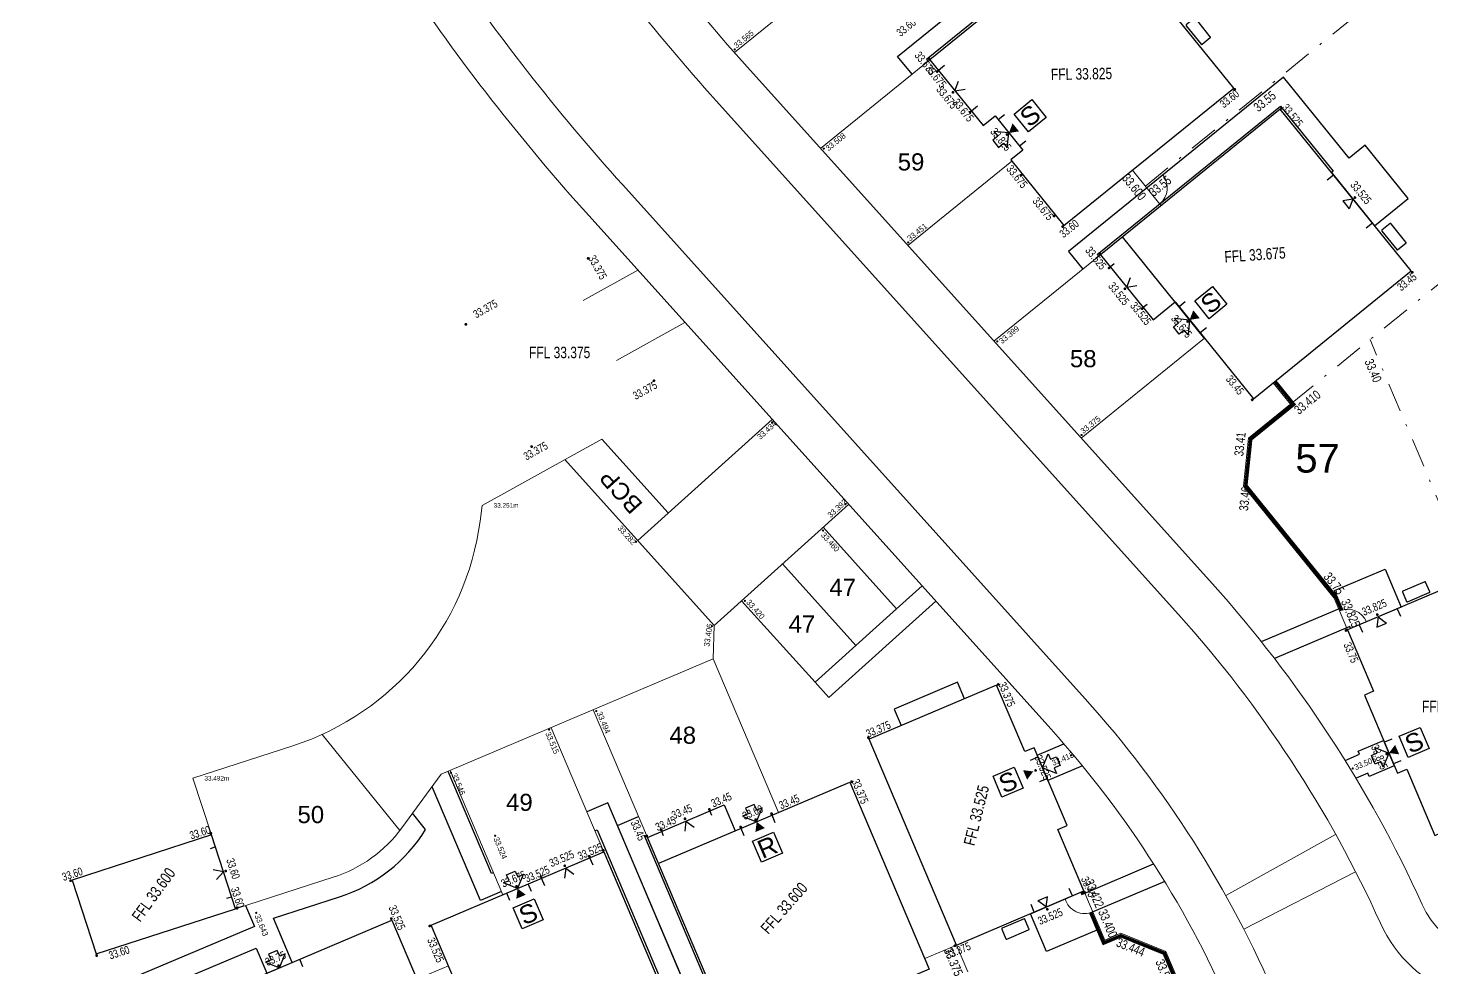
# Model space of a CAD drawing. Header units: metres. Extents: x 337936 to 338610, y 373199 to 374026.
# Drawn here: x 338052.6 to 338114.1, y 373575.3 to 373616.4 of the extents above; entities that cross this region are included whole.
import ezdxf

# ---------------------------------------------------------------- set-up
doc = ezdxf.new("R2010")
doc.units = ezdxf.units.M
doc.linetypes.add('DASHDOT', pattern=[25.4, 12.7, -6.35, 0, -6.35])
doc.linetypes.add('DASHED', pattern=[0.75, 0.5, -0.25])
for name, color, linetype in [('A-WH_HT-Access-Main', 252, 'Continuous'), ('A-WH_HT-Services-ASHP', 252, 'Continuous'), ('A-WH_HT-Wall-Structure', 252, 'Continuous'), ('C-Zz4050-T-SpotLevels', 7, 'Continuous'), ('DGL-Paths', 252, 'Continuous'), ('EXTERNAL_WORKS_BACK_OF_FOOTWAY_LEVELS', 7, 'Continuous'), ('HOUSE_EXTERNAL_LEVELS', 7, 'Continuous'), ('HOUSE_SLAB_LEVEL', 7, 'Continuous'), ('PLOT_BOUNDARY_ANNOTATION', 7, 'Continuous')]:
    doc.layers.add(name, color=color, linetype=linetype)
doc.layers.add('A-WH_HT-Wall-Door Openings', color=252, linetype='Continuous', plot=False)
for name, color, linetype, lineweight in [('DGL_BT Gates', 252, 'Continuous', 9), ('DGL_BT Rear Fencing', 252, 'DASHDOT', 9), ('DGL_BT-Screen Fence', 252, 'FENCELINE2', 9), ('DGL_BT-Screen Pier Wall + Panels', 252, 'DASHED', 9), ('DGL_DRIVE', 252, 'Continuous', 9), ('DGL_Footpath', 252, 'Continuous', 9), ('DGL_Plot Parking', 252, 'Continuous', 9), ('DGL_PlotNo', 252, 'Continuous', 9), ('DGL_ROAD_KERBLINE', 252, 'Continuous', 9), ('SubSt', 252, 'Continuous', 9)]:
    doc.layers.add(name, color=color, linetype=linetype, lineweight=lineweight)
doc.layers.add('HOUSE_DOORS', color=3, linetype='Continuous', true_color=0x00ff00)
doc.styles.add('AnnotativeArial', font='arial.ttf', dxfattribs={"height": 2})
doc.styles.add('ESTROAD', font='arial.ttf', dxfattribs={"width": 0.75})
doc.styles.get("Standard").update_dxf_attribs({"font": 'arial.ttf'})
doc.styles.add('TTE', font='arial.ttf')
doc.linetypes.add('FENCELINE2', pattern='A,6.35,-2.54,[132,ltypeshp.shx,S=2.54,R=0,X=-2.54,Y=0],-2.54,25.4', length=36.83)

msp = doc.modelspace()

# ---------------------------------------------------------------- hatches: boundary and pattern name
at = {"layer": 'EXTERNAL_WORKS_BACK_OF_FOOTWAY_LEVELS'}
h = msp.add_hatch(color=256, dxfattribs=at)
edge = h.paths.add_edge_path(flags=17)
edge.add_ellipse((338083.554, 373615.473), major_axis=(0.0354, 0.0354), ratio=1, start_angle=45, end_angle=225, ccw=False)
edge.add_ellipse((338083.554, 373615.473), major_axis=(0.0354, 0.0354), ratio=1, start_angle=225, end_angle=405, ccw=False)
h = msp.add_hatch(color=256, dxfattribs=at)
edge = h.paths.add_edge_path(flags=17)
edge.add_ellipse((338087.45, 373611.135), major_axis=(0.0354, 0.0354), ratio=1, start_angle=45, end_angle=225, ccw=False)
edge.add_ellipse((338087.45, 373611.135), major_axis=(0.0354, 0.0354), ratio=1, start_angle=225, end_angle=405, ccw=False)
h = msp.add_hatch(color=256, dxfattribs=at)
edge = h.paths.add_edge_path(flags=17)
edge.add_ellipse((338091.142, 373607.034), major_axis=(0.0354, 0.0354), ratio=1, start_angle=45, end_angle=225, ccw=False)
edge.add_ellipse((338091.142, 373607.034), major_axis=(0.0354, 0.0354), ratio=1, start_angle=225, end_angle=405, ccw=False)
h = msp.add_hatch(color=256, dxfattribs=at)
edge = h.paths.add_edge_path(flags=17)
edge.add_ellipse((338095.04, 373602.705), major_axis=(0.0354, 0.0354), ratio=1, start_angle=45, end_angle=225, ccw=False)
edge.add_ellipse((338095.04, 373602.705), major_axis=(0.0354, 0.0354), ratio=1, start_angle=225, end_angle=405, ccw=False)
h = msp.add_hatch(color=256, dxfattribs=at)
edge = h.paths.add_edge_path(flags=17)
edge.add_ellipse((338085.185, 373599.155), major_axis=(0.0354, 0.0354), ratio=1, start_angle=45, end_angle=225, ccw=False)
edge.add_ellipse((338085.185, 373599.155), major_axis=(0.0354, 0.0354), ratio=1, start_angle=225, end_angle=405, ccw=False)
h = msp.add_hatch(color=256, dxfattribs=at)
edge = h.paths.add_edge_path(flags=17)
edge.add_ellipse((338098.726, 373598.612), major_axis=(0.0354, 0.0354), ratio=1, start_angle=45, end_angle=225, ccw=False)
edge.add_ellipse((338098.726, 373598.612), major_axis=(0.0354, 0.0354), ratio=1, start_angle=225, end_angle=405, ccw=False)
h = msp.add_hatch(color=256, dxfattribs=at)
edge = h.paths.add_edge_path(flags=17)
edge.add_ellipse((338088.396, 373595.588), major_axis=(0.0354, 0.0354), ratio=1, start_angle=45, end_angle=225, ccw=False)
edge.add_ellipse((338088.396, 373595.588), major_axis=(0.0354, 0.0354), ratio=1, start_angle=225, end_angle=405, ccw=False)
h = msp.add_hatch(color=256, dxfattribs=at)
edge = h.paths.add_edge_path(flags=17)
edge.add_ellipse((338087.415, 373594.435), major_axis=(0.0354, 0.0354), ratio=1, start_angle=45, end_angle=225, ccw=False)
edge.add_ellipse((338087.415, 373594.435), major_axis=(0.0354, 0.0354), ratio=1, start_angle=225, end_angle=405, ccw=False)
h = msp.add_hatch(color=256, dxfattribs=at)
edge = h.paths.add_edge_path(flags=17)
edge.add_ellipse((338079.232, 373593.943), major_axis=(0.0354, 0.0354), ratio=1, start_angle=45, end_angle=225, ccw=False)
edge.add_ellipse((338079.232, 373593.943), major_axis=(0.0354, 0.0354), ratio=1, start_angle=225, end_angle=405, ccw=False)
h = msp.add_hatch(color=256, dxfattribs=at)
edge = h.paths.add_edge_path(flags=17)
edge.add_ellipse((338083.997, 373591.357), major_axis=(0.0354, 0.0354), ratio=1, start_angle=45, end_angle=225, ccw=False)
edge.add_ellipse((338083.997, 373591.357), major_axis=(0.0354, 0.0354), ratio=1, start_angle=225, end_angle=405, ccw=False)
h = msp.add_hatch(color=256, dxfattribs=at)
edge = h.paths.add_edge_path(flags=17)
edge.add_ellipse((338082.553, 373590.255), major_axis=(0.0354, 0.0354), ratio=1, start_angle=45, end_angle=225, ccw=False)
edge.add_ellipse((338082.553, 373590.255), major_axis=(0.0354, 0.0354), ratio=1, start_angle=225, end_angle=405, ccw=False)
h = msp.add_hatch(color=256, dxfattribs=at)
edge = h.paths.add_edge_path(flags=17)
edge.add_ellipse((338077.497, 373586.539), major_axis=(0.0354, 0.0354), ratio=1, start_angle=45, end_angle=225, ccw=False)
edge.add_ellipse((338077.497, 373586.539), major_axis=(0.0354, 0.0354), ratio=1, start_angle=225, end_angle=405, ccw=False)
h = msp.add_hatch(color=256, dxfattribs=at)
edge = h.paths.add_edge_path(flags=17)
edge.add_ellipse((338075.434, 373585.728), major_axis=(0.0354, 0.0354), ratio=1, start_angle=45, end_angle=225, ccw=False)
edge.add_ellipse((338075.434, 373585.728), major_axis=(0.0354, 0.0354), ratio=1, start_angle=225, end_angle=405, ccw=False)
h = msp.add_hatch(color=256, dxfattribs=at)
edge = h.paths.add_edge_path(flags=17)
edge.add_ellipse((338098.263, 373584.602), major_axis=(0.0354, 0.0354), ratio=1, start_angle=45, end_angle=225, ccw=False)
edge.add_ellipse((338098.263, 373584.602), major_axis=(0.0354, 0.0354), ratio=1, start_angle=225, end_angle=405, ccw=False)
h = msp.add_hatch(color=256, dxfattribs=at)
edge = h.paths.add_edge_path(flags=17)
edge.add_ellipse((338110.591, 373584.03), major_axis=(0.0354, 0.0354), ratio=1, start_angle=45, end_angle=225, ccw=False)
edge.add_ellipse((338110.591, 373584.03), major_axis=(0.0354, 0.0354), ratio=1, start_angle=225, end_angle=405, ccw=False)
h = msp.add_hatch(color=256, dxfattribs=at)
edge = h.paths.add_edge_path(flags=17)
edge.add_ellipse((338071.144, 373583.845), major_axis=(0.0354, 0.0354), ratio=1, start_angle=45, end_angle=225, ccw=False)
edge.add_ellipse((338071.144, 373583.845), major_axis=(0.0354, 0.0354), ratio=1, start_angle=225, end_angle=405, ccw=False)
h = msp.add_hatch(color=256, dxfattribs=at)
edge = h.paths.add_edge_path(flags=17)
edge.add_ellipse((338073.073, 373581.089), major_axis=(0.0354, 0.0354), ratio=1, start_angle=45, end_angle=225, ccw=False)
edge.add_ellipse((338073.073, 373581.089), major_axis=(0.0354, 0.0354), ratio=1, start_angle=225, end_angle=405, ccw=False)
h = msp.add_hatch(color=256, dxfattribs=at)
edge = h.paths.add_edge_path(flags=17)
edge.add_ellipse((338062.621, 373577.715), major_axis=(0.0354, 0.0354), ratio=1, start_angle=45, end_angle=225, ccw=False)
edge.add_ellipse((338062.621, 373577.715), major_axis=(0.0354, 0.0354), ratio=1, start_angle=225, end_angle=405, ccw=False)
h = msp.add_hatch(color=256, dxfattribs=at)
edge = h.paths.add_edge_path(flags=17)
edge.add_ellipse((338062.621, 373577.715), major_axis=(0.0354, 0.0354), ratio=1, start_angle=45, end_angle=225, ccw=False)
edge.add_ellipse((338062.621, 373577.715), major_axis=(0.0354, 0.0354), ratio=1, start_angle=225, end_angle=405, ccw=False)
at = {"layer": 'HOUSE_DOORS'}
for points in [[(338095.549, 373611.82), (338095.71, 373612.24), (338095.993, 373611.89)], [(338103.454, 373603.647), (338103.616, 373604.067), (338103.899, 373603.717)], [(338112.174, 373584.703), (338112.445, 373585.062), (338112.621, 373584.648)], [(338096.616, 373583.899), (338096.345, 373583.539), (338096.169, 373583.954)], [(338084.515, 373581.696), (338084.874, 373581.425), (338084.46, 373581.249)], [(338074.054, 373578.777), (338074.414, 373578.507), (338073.999, 373578.331)]]:
    msp.add_hatch(color=256, dxfattribs=at).paths.add_polyline_path(points, flags=17)
at = {"layer": 'HOUSE_EXTERNAL_LEVELS'}
h = msp.add_hatch(color=256, dxfattribs=at)
edge = h.paths.add_edge_path(flags=17)
edge.add_ellipse((338092.043, 373615.077), major_axis=(0.0448, 0.0448), ratio=1, start_angle=174, end_angle=354, ccw=False)
edge.add_ellipse((338092.043, 373615.077), major_axis=(0.0448, 0.0448), ratio=1, start_angle=-6, end_angle=174, ccw=False)
h = msp.add_hatch(color=256, dxfattribs=at)
edge = h.paths.add_edge_path(flags=17)
edge.add_ellipse((338092.409, 373614.508), major_axis=(0.0448, 0.0448), ratio=1, start_angle=174, end_angle=354, ccw=False)
edge.add_ellipse((338092.409, 373614.508), major_axis=(0.0448, 0.0448), ratio=1, start_angle=-6, end_angle=174, ccw=False)
h = msp.add_hatch(color=256, dxfattribs=at)
edge = h.paths.add_edge_path(flags=17)
edge.add_ellipse((338093.102, 373613.597), major_axis=(-0.0448, 0.0448), ratio=1, start_angle=174, end_angle=354, ccw=False)
edge.add_ellipse((338093.102, 373613.597), major_axis=(-0.0448, 0.0448), ratio=1, start_angle=-6, end_angle=174, ccw=False)
h = msp.add_hatch(color=256, dxfattribs=at)
edge = h.paths.add_edge_path(flags=17)
edge.add_ellipse((338105.429, 373613.726), major_axis=(-0.0448, 0.0448), ratio=1, start_angle=174, end_angle=354, ccw=False)
edge.add_ellipse((338105.429, 373613.726), major_axis=(-0.0448, 0.0448), ratio=1, start_angle=-6, end_angle=174, ccw=False)
h = msp.add_hatch(color=256, dxfattribs=at)
edge = h.paths.add_edge_path(flags=17)
edge.add_ellipse((338093.85, 373612.729), major_axis=(0.0448, 0.0448), ratio=1, start_angle=174, end_angle=354, ccw=False)
edge.add_ellipse((338093.85, 373612.729), major_axis=(0.0448, 0.0448), ratio=1, start_angle=-6, end_angle=174, ccw=False)
h = msp.add_hatch(color=256, dxfattribs=at)
edge = h.paths.add_edge_path(flags=17)
edge.add_ellipse((338107.475, 373612.904), major_axis=(0.0448, 0.0448), ratio=1, start_angle=-6, end_angle=174, ccw=False)
edge.add_ellipse((338107.475, 373612.904), major_axis=(0.0448, 0.0448), ratio=1, start_angle=174, end_angle=354, ccw=False)
h = msp.add_hatch(color=256, dxfattribs=at)
edge = h.paths.add_edge_path(flags=17)
edge.add_ellipse((338095.464, 373611.752), major_axis=(-0.0448, 0.0448), ratio=1, start_angle=174, end_angle=354, ccw=False)
edge.add_ellipse((338095.464, 373611.752), major_axis=(-0.0448, 0.0448), ratio=1, start_angle=-6, end_angle=174, ccw=False)
h = msp.add_hatch(color=256, dxfattribs=at)
edge = h.paths.add_edge_path(flags=17)
edge.add_ellipse((338096.084, 373609.97), major_axis=(0.0448, 0.0448), ratio=1, start_angle=174, end_angle=354, ccw=False)
edge.add_ellipse((338096.084, 373609.97), major_axis=(0.0448, 0.0448), ratio=1, start_angle=-6, end_angle=174, ccw=False)
h = msp.add_hatch(color=256, dxfattribs=at)
edge = h.paths.add_edge_path(flags=17)
edge.add_ellipse((338110.685, 373608.996), major_axis=(-0.0448, 0.0448), ratio=1, start_angle=-6, end_angle=174, ccw=False)
edge.add_ellipse((338110.685, 373608.996), major_axis=(-0.0448, 0.0448), ratio=1, start_angle=174, end_angle=354, ccw=False)
h = msp.add_hatch(color=256, dxfattribs=at)
edge = h.paths.add_edge_path(flags=17)
edge.add_ellipse((338097.525, 373608.19), major_axis=(0.0448, 0.0448), ratio=1, start_angle=174, end_angle=354, ccw=False)
edge.add_ellipse((338097.525, 373608.19), major_axis=(0.0448, 0.0448), ratio=1, start_angle=-6, end_angle=174, ccw=False)
h = msp.add_hatch(color=256, dxfattribs=at)
edge = h.paths.add_edge_path(flags=17)
edge.add_ellipse((338097.902, 373607.725), major_axis=(-0.0448, 0.0448), ratio=1, start_angle=174, end_angle=354, ccw=False)
edge.add_ellipse((338097.902, 373607.725), major_axis=(-0.0448, 0.0448), ratio=1, start_angle=-6, end_angle=174, ccw=False)
h = msp.add_hatch(color=256, dxfattribs=at)
edge = h.paths.add_edge_path(flags=17)
edge.add_ellipse((338077.14, 373606.333), major_axis=(-0.0448, 0.0448), ratio=1, start_angle=-106, end_angle=74, ccw=False)
edge.add_ellipse((338077.14, 373606.333), major_axis=(-0.0448, 0.0448), ratio=1, start_angle=74, end_angle=254, ccw=False)
h = msp.add_hatch(color=256, dxfattribs=at)
edge = h.paths.add_edge_path(flags=17)
edge.add_ellipse((338099.511, 373606.549), major_axis=(0.0448, 0.0448), ratio=1, start_angle=174, end_angle=354, ccw=False)
edge.add_ellipse((338099.511, 373606.549), major_axis=(0.0448, 0.0448), ratio=1, start_angle=-6, end_angle=174, ccw=False)
h = msp.add_hatch(color=256, dxfattribs=at)
edge = h.paths.add_edge_path(flags=17)
edge.add_ellipse((338099.93, 373605.916), major_axis=(0.0448, 0.0448), ratio=1, start_angle=174, end_angle=354, ccw=False)
edge.add_ellipse((338099.93, 373605.916), major_axis=(0.0448, 0.0448), ratio=1, start_angle=-6, end_angle=174, ccw=False)
h = msp.add_hatch(color=256, dxfattribs=at)
edge = h.paths.add_edge_path(flags=17)
edge.add_ellipse((338113.193, 373605.727), major_axis=(-0.0448, 0.0448), ratio=1, start_angle=174, end_angle=354, ccw=False)
edge.add_ellipse((338113.193, 373605.727), major_axis=(-0.0448, 0.0448), ratio=1, start_angle=-6, end_angle=174, ccw=False)
h = msp.add_hatch(color=256, dxfattribs=at)
edge = h.paths.add_edge_path(flags=17)
edge.add_ellipse((338100.623, 373605.004), major_axis=(-0.0448, 0.0448), ratio=1, start_angle=174, end_angle=354, ccw=False)
edge.add_ellipse((338100.623, 373605.004), major_axis=(-0.0448, 0.0448), ratio=1, start_angle=-6, end_angle=174, ccw=False)
h = msp.add_hatch(color=256, dxfattribs=at)
edge = h.paths.add_edge_path(flags=17)
edge.add_ellipse((338101.371, 373604.136), major_axis=(0.0448, 0.0448), ratio=1, start_angle=174, end_angle=354, ccw=False)
edge.add_ellipse((338101.371, 373604.136), major_axis=(0.0448, 0.0448), ratio=1, start_angle=-6, end_angle=174, ccw=False)
h = msp.add_hatch(color=256, dxfattribs=at)
edge = h.paths.add_edge_path(flags=17)
edge.add_ellipse((338103.37, 373603.578), major_axis=(-0.0448, 0.0448), ratio=1, start_angle=174, end_angle=354, ccw=False)
edge.add_ellipse((338103.37, 373603.578), major_axis=(-0.0448, 0.0448), ratio=1, start_angle=-6, end_angle=174, ccw=False)
h = msp.add_hatch(color=256, dxfattribs=at)
edge = h.paths.add_edge_path(flags=17)
edge.add_ellipse((338071.793, 373603.452), major_axis=(0.0448, 0.0448), ratio=1, start_angle=74, end_angle=254, ccw=False)
edge.add_ellipse((338071.793, 373603.452), major_axis=(0.0448, 0.0448), ratio=1, start_angle=254, end_angle=434, ccw=False)
h = msp.add_hatch(color=256, dxfattribs=at)
edge = h.paths.add_edge_path(flags=17)
edge.add_ellipse((338080.021, 373600.985), major_axis=(0.0448, 0.0448), ratio=1, start_angle=254, end_angle=434, ccw=False)
edge.add_ellipse((338080.021, 373600.985), major_axis=(0.0448, 0.0448), ratio=1, start_angle=74, end_angle=254, ccw=False)
h = msp.add_hatch(color=256, dxfattribs=at)
edge = h.paths.add_edge_path(flags=17)
edge.add_ellipse((338106.191, 373600.151), major_axis=(0.0448, 0.0448), ratio=1, start_angle=174, end_angle=354, ccw=False)
edge.add_ellipse((338106.191, 373600.151), major_axis=(0.0448, 0.0448), ratio=1, start_angle=-6, end_angle=174, ccw=False)
h = msp.add_hatch(color=256, dxfattribs=at)
edge = h.paths.add_edge_path(flags=17)
edge.add_ellipse((338074.673, 373598.105), major_axis=(0.0448, 0.0448), ratio=1, start_angle=254, end_angle=434, ccw=False)
edge.add_ellipse((338074.673, 373598.105), major_axis=(0.0448, 0.0448), ratio=1, start_angle=74, end_angle=254, ccw=False)
h = msp.add_hatch(color=256, dxfattribs=at)
edge = h.paths.add_edge_path(flags=17)
edge.add_ellipse((338111.664, 373590.761), major_axis=(0.0448, 0.0448), ratio=1, start_angle=158, end_angle=338, ccw=False)
edge.add_ellipse((338111.664, 373590.761), major_axis=(0.0448, 0.0448), ratio=1, start_angle=-22, end_angle=158, ccw=False)
h = msp.add_hatch(color=256, dxfattribs=at)
edge = h.paths.add_edge_path(flags=17)
edge.add_ellipse((338110.297, 373590.063), major_axis=(0.0448, 0.0448), ratio=1, start_angle=-22, end_angle=158, ccw=False)
edge.add_ellipse((338110.297, 373590.063), major_axis=(0.0448, 0.0448), ratio=1, start_angle=158, end_angle=338, ccw=False)
h = msp.add_hatch(color=256, dxfattribs=at)
edge = h.paths.add_edge_path(flags=17)
edge.add_ellipse((338095.081, 373587.703), major_axis=(0.0448, 0.0448), ratio=1, start_angle=-22, end_angle=158, ccw=False)
edge.add_ellipse((338095.081, 373587.703), major_axis=(0.0448, 0.0448), ratio=1, start_angle=158, end_angle=338, ccw=False)
h = msp.add_hatch(color=256, dxfattribs=at)
edge = h.paths.add_edge_path(flags=17)
edge.add_ellipse((338089.401, 373585.372), major_axis=(-0.0448, 0.0448), ratio=1, start_angle=-22, end_angle=158, ccw=False)
edge.add_ellipse((338089.401, 373585.372), major_axis=(-0.0448, 0.0448), ratio=1, start_angle=158, end_angle=338, ccw=False)
h = msp.add_hatch(color=256, dxfattribs=at)
edge = h.paths.add_edge_path(flags=17)
edge.add_ellipse((338112.074, 373584.661), major_axis=(-0.0448, 0.0448), ratio=1, start_angle=158, end_angle=338, ccw=False)
edge.add_ellipse((338112.074, 373584.661), major_axis=(-0.0448, 0.0448), ratio=1, start_angle=-22, end_angle=158, ccw=False)
h = msp.add_hatch(color=256, dxfattribs=at)
edge = h.paths.add_edge_path(flags=17)
edge.add_ellipse((338096.715, 373583.941), major_axis=(-0.0448, 0.0448), ratio=1, start_angle=-22, end_angle=158, ccw=False)
edge.add_ellipse((338096.715, 373583.941), major_axis=(-0.0448, 0.0448), ratio=1, start_angle=158, end_angle=338, ccw=False)
h = msp.add_hatch(color=256, dxfattribs=at)
edge = h.paths.add_edge_path(flags=17)
edge.add_ellipse((338088.664, 373583.458), major_axis=(0.0448, 0.0448), ratio=1, start_angle=-22, end_angle=158, ccw=False)
edge.add_ellipse((338088.664, 373583.458), major_axis=(0.0448, 0.0448), ratio=1, start_angle=158, end_angle=338, ccw=False)
h = msp.add_hatch(color=256, dxfattribs=at)
edge = h.paths.add_edge_path(flags=17)
edge.add_ellipse((338082.445, 373582.242), major_axis=(-0.0448, 0.0448), ratio=1, start_angle=-22, end_angle=158, ccw=False)
edge.add_ellipse((338082.445, 373582.242), major_axis=(-0.0448, 0.0448), ratio=1, start_angle=158, end_angle=338, ccw=False)
h = msp.add_hatch(color=256, dxfattribs=at)
edge = h.paths.add_edge_path(flags=17)
edge.add_ellipse((338085.164, 373582.051), major_axis=(-0.0448, 0.0448), ratio=1, start_angle=-22, end_angle=158, ccw=False)
edge.add_ellipse((338085.164, 373582.051), major_axis=(-0.0448, 0.0448), ratio=1, start_angle=158, end_angle=338, ccw=False)
h = msp.add_hatch(color=256, dxfattribs=at)
edge = h.paths.add_edge_path(flags=17)
edge.add_ellipse((338081.378, 373581.827), major_axis=(0.0448, 0.0448), ratio=1, start_angle=158, end_angle=338, ccw=False)
edge.add_ellipse((338081.378, 373581.827), major_axis=(0.0448, 0.0448), ratio=1, start_angle=-22, end_angle=158, ccw=False)
h = msp.add_hatch(color=256, dxfattribs=at)
edge = h.paths.add_edge_path(flags=17)
edge.add_ellipse((338083.808, 373581.476), major_axis=(0.0448, 0.0448), ratio=1, start_angle=-22, end_angle=158, ccw=False)
edge.add_ellipse((338083.808, 373581.476), major_axis=(0.0448, 0.0448), ratio=1, start_angle=158, end_angle=338, ccw=False)
h = msp.add_hatch(color=256, dxfattribs=at)
edge = h.paths.add_edge_path(flags=17)
edge.add_ellipse((338084.472, 373581.796), major_axis=(0.0448, 0.0448), ratio=1, start_angle=158, end_angle=338, ccw=False)
edge.add_ellipse((338084.472, 373581.796), major_axis=(0.0448, 0.0448), ratio=1, start_angle=-22, end_angle=158, ccw=False)
h = msp.add_hatch(color=256, dxfattribs=at)
edge = h.paths.add_edge_path(flags=17)
edge.add_ellipse((338060.637, 373581.193), major_axis=(-0.0448, 0.0448), ratio=1, start_angle=153, end_angle=333, ccw=False)
edge.add_ellipse((338060.637, 373581.193), major_axis=(-0.0448, 0.0448), ratio=1, start_angle=-27, end_angle=153, ccw=False)
h = msp.add_hatch(color=256, dxfattribs=at)
edge = h.paths.add_edge_path(flags=17)
edge.add_ellipse((338079.706, 373581.079), major_axis=(-0.0448, 0.0448), ratio=1, start_angle=-22, end_angle=158, ccw=False)
edge.add_ellipse((338079.706, 373581.079), major_axis=(-0.0448, 0.0448), ratio=1, start_angle=158, end_angle=338, ccw=False)
h = msp.add_hatch(color=256, dxfattribs=at)
edge = h.paths.add_edge_path(flags=17)
edge.add_ellipse((338080.337, 373581.347), major_axis=(0.0448, 0.0448), ratio=1, start_angle=158, end_angle=338, ccw=False)
edge.add_ellipse((338080.337, 373581.347), major_axis=(0.0448, 0.0448), ratio=1, start_angle=-22, end_angle=158, ccw=False)
h = msp.add_hatch(color=256, dxfattribs=at)
edge = h.paths.add_edge_path(flags=17)
edge.add_ellipse((338077.189, 373580.188), major_axis=(-0.0448, 0.0448), ratio=1, start_angle=158, end_angle=338, ccw=False)
edge.add_ellipse((338077.189, 373580.188), major_axis=(-0.0448, 0.0448), ratio=1, start_angle=-22, end_angle=158, ccw=False)
h = msp.add_hatch(color=256, dxfattribs=at)
edge = h.paths.add_edge_path(flags=17)
edge.add_ellipse((338077.801, 373580.447), major_axis=(-0.0448, 0.0448), ratio=1, start_angle=158, end_angle=338, ccw=False)
edge.add_ellipse((338077.801, 373580.447), major_axis=(-0.0448, 0.0448), ratio=1, start_angle=-22, end_angle=158, ccw=False)
h = msp.add_hatch(color=256, dxfattribs=at)
edge = h.paths.add_edge_path(flags=17)
edge.add_ellipse((338076.121, 373579.772), major_axis=(0.0448, 0.0448), ratio=1, start_angle=158, end_angle=338, ccw=False)
edge.add_ellipse((338076.121, 373579.772), major_axis=(0.0448, 0.0448), ratio=1, start_angle=-22, end_angle=158, ccw=False)
h = msp.add_hatch(color=256, dxfattribs=at)
edge = h.paths.add_edge_path(flags=17)
edge.add_ellipse((338054.501, 373579.122), major_axis=(-0.0448, 0.0448), ratio=1, start_angle=153, end_angle=333, ccw=False)
edge.add_ellipse((338054.501, 373579.122), major_axis=(-0.0448, 0.0448), ratio=1, start_angle=-27, end_angle=153, ccw=False)
h = msp.add_hatch(color=256, dxfattribs=at)
edge = h.paths.add_edge_path(flags=17)
edge.add_ellipse((338061.287, 373579.542), major_axis=(-0.0448, 0.0448), ratio=1, start_angle=-27, end_angle=153, ccw=False)
edge.add_ellipse((338061.287, 373579.542), major_axis=(-0.0448, 0.0448), ratio=1, start_angle=153, end_angle=333, ccw=False)
h = msp.add_hatch(color=256, dxfattribs=at)
edge = h.paths.add_edge_path(flags=17)
edge.add_ellipse((338075.081, 373579.293), major_axis=(-0.0448, 0.0448), ratio=1, start_angle=158, end_angle=338, ccw=False)
edge.add_ellipse((338075.081, 373579.293), major_axis=(-0.0448, 0.0448), ratio=1, start_angle=-22, end_angle=158, ccw=False)
h = msp.add_hatch(color=256, dxfattribs=at)
edge = h.paths.add_edge_path(flags=17)
edge.add_ellipse((338074.012, 373578.877), major_axis=(0.0448, 0.0448), ratio=1, start_angle=158, end_angle=338, ccw=False)
edge.add_ellipse((338074.012, 373578.877), major_axis=(0.0448, 0.0448), ratio=1, start_angle=-22, end_angle=158, ccw=False)
h = msp.add_hatch(color=256, dxfattribs=at)
edge = h.paths.add_edge_path(flags=17)
edge.add_ellipse((338098.862, 373578.606), major_axis=(0.0448, 0.0448), ratio=1, start_angle=-22, end_angle=158, ccw=False)
edge.add_ellipse((338098.862, 373578.606), major_axis=(0.0448, 0.0448), ratio=1, start_angle=158, end_angle=338, ccw=False)
h = msp.add_hatch(color=256, dxfattribs=at)
edge = h.paths.add_edge_path(flags=17)
edge.add_ellipse((338061.779, 373577.917), major_axis=(-0.0448, 0.0448), ratio=1, start_angle=63, end_angle=243, ccw=False)
edge.add_ellipse((338061.779, 373577.917), major_axis=(-0.0448, 0.0448), ratio=1, start_angle=-117, end_angle=63, ccw=False)
h = msp.add_hatch(color=256, dxfattribs=at)
edge = h.paths.add_edge_path(flags=17)
edge.add_ellipse((338097.224, 373577.872), major_axis=(0.0448, 0.0448), ratio=1, start_angle=-22, end_angle=158, ccw=False)
edge.add_ellipse((338097.224, 373577.872), major_axis=(0.0448, 0.0448), ratio=1, start_angle=158, end_angle=338, ccw=False)
h = msp.add_hatch(color=256, dxfattribs=at)
edge = h.paths.add_edge_path(flags=17)
edge.add_ellipse((338068.528, 373577.461), major_axis=(-0.0448, 0.0448), ratio=1, start_angle=68.00619, end_angle=248.00619, ccw=False)
edge.add_ellipse((338068.528, 373577.461), major_axis=(-0.0448, 0.0448), ratio=1, start_angle=-111.99381, end_angle=68.00619, ccw=False)
h = msp.add_hatch(color=256, dxfattribs=at)
edge = h.paths.add_edge_path(flags=17)
edge.add_ellipse((338070.212, 373577.146), major_axis=(0.0448, 0.0448), ratio=1, start_angle=-22, end_angle=158, ccw=False)
edge.add_ellipse((338070.212, 373577.146), major_axis=(0.0448, 0.0448), ratio=1, start_angle=158, end_angle=338, ccw=False)
h = msp.add_hatch(color=256, dxfattribs=at)
edge = h.paths.add_edge_path(flags=17)
edge.add_ellipse((338093.183, 373576.275), major_axis=(-0.0448, 0.0448), ratio=1, start_angle=158, end_angle=338, ccw=False)
edge.add_ellipse((338093.183, 373576.275), major_axis=(-0.0448, 0.0448), ratio=1, start_angle=-22, end_angle=158, ccw=False)
h = msp.add_hatch(color=256, dxfattribs=at)
edge = h.paths.add_edge_path(flags=17)
edge.add_ellipse((338055.642, 373575.846), major_axis=(-0.0448, 0.0448), ratio=1, start_angle=-27, end_angle=153, ccw=False)
edge.add_ellipse((338055.642, 373575.846), major_axis=(-0.0448, 0.0448), ratio=1, start_angle=153, end_angle=333, ccw=False)
h = msp.add_hatch(color=256, dxfattribs=at)
edge = h.paths.add_edge_path(flags=17)
edge.add_ellipse((338063.6, 373575.407), major_axis=(-0.0448, 0.0448), ratio=1, start_angle=68.00619, end_angle=248.00619, ccw=False)
edge.add_ellipse((338063.6, 373575.407), major_axis=(-0.0448, 0.0448), ratio=1, start_angle=-111.99381, end_angle=68.00619, ccw=False)

# ---------------------------------------------------------------- linework, layer by layer
at = {"layer": 'A-WH_HT-Access-Main', "elevation": 0}
msp.add_lwpolyline([(338095.548, 373611.82), (338094.894, 373611.889), (338095.058, 373611.686), (338094.84, 373611.51), (338095.098, 373611.192), (338095.316, 373611.368), (338095.479, 373611.166), (338095.548, 373611.82)], dxfattribs=at)
at = {"layer": 'A-WH_HT-Access-Main'}
for points in [[(338103.454, 373603.647), (338103.386, 373602.992), (338103.222, 373603.195), (338103.004, 373603.019), (338102.746, 373603.337), (338102.964, 373603.513), (338102.8, 373603.715), (338103.454, 373603.647)], [(338097.024, 373584.061), (338097.271, 373584.671), (338097.373, 373584.432), (338097.63, 373584.541), (338097.79, 373584.164), (338097.533, 373584.055), (338097.634, 373583.815), (338097.024, 373584.061)], [(338112.174, 373584.703), (338111.928, 373584.093), (338111.826, 373584.333), (338111.568, 373584.224), (338111.408, 373584.601), (338111.666, 373584.71), (338111.564, 373584.95), (338112.174, 373584.703)], [(338084.511, 373581.694), (338084.757, 373582.304), (338084.517, 373582.203), (338084.408, 373582.46), (338084.031, 373582.3), (338084.141, 373582.043), (338083.901, 373581.941), (338084.511, 373581.694)], [(338074.054, 373578.777), (338073.444, 373579.024), (338073.684, 373579.126), (338073.575, 373579.383), (338073.952, 373579.543), (338074.061, 373579.286), (338074.301, 373579.387), (338074.054, 373578.777)], [(338063.642, 373575.307), (338063.889, 373575.917), (338063.649, 373575.816), (338063.54, 373576.073), (338063.163, 373575.913), (338063.272, 373575.656), (338063.033, 373575.554), (338063.642, 373575.307)]]:
    msp.add_lwpolyline(points, dxfattribs=at)
at = {"layer": 'A-WH_HT-Services-ASHP', "elevation": 0}
for points in [[(338103.308, 373616.551, 0.414214), (338103.304, 373616.509), (338103.955, 373615.705, 0.414214), (338103.997, 373615.7), (338104.353, 373615.988, 0.414214), (338104.358, 373616.031), (338103.706, 373616.835, 0.414214), (338103.664, 373616.839)], [(338112.949, 373591.33, 0.414214), (338112.988, 373591.314), (338113.941, 373591.718, 0.414214), (338113.957, 373591.757), (338113.778, 373592.179, 0.414214), (338113.739, 373592.195), (338112.786, 373591.79, 0.414214), (338112.77, 373591.751)], [(338096.249, 373577.435, 0.414214), (338096.21, 373577.451), (338095.257, 373577.047, 0.414214), (338095.241, 373577.007), (338095.42, 373576.586, 0.414214), (338095.46, 373576.57), (338096.413, 373576.974, 0.414214), (338096.428, 373577.013)]]:
    msp.add_lwpolyline(points, format="xyb", close=True, dxfattribs=at)
at = {"layer": 'A-WH_HT-Services-ASHP'}
msp.add_lwpolyline([(338111.87, 373607.568, 0.414214), (338111.865, 373607.525), (338112.516, 373606.721, 0.414214), (338112.559, 373606.717), (338112.915, 373607.005, 0.414214), (338112.919, 373607.047), (338112.268, 373607.851, 0.414214), (338112.226, 373607.856)], format="xyb", close=True, dxfattribs=at)
at = {"layer": 'A-WH_HT-Wall-Door Openings', "linetype": 'ByBlock'}
for p, q in [((338092.739, 373614.776), (338092.465, 373614.554)), ((338094.18, 373612.996), (338093.906, 373612.775)), ((338095.359, 373612.614), (338095.085, 373612.392)), ((338096.286, 373611.469), (338096.012, 373611.247)), ((338109.748, 373609.98), (338109.474, 373609.758)), ((338111.454, 373607.874), (338111.18, 373607.652)), ((338100.154, 373606.098), (338099.987, 373605.962)), ((338101.595, 373604.318), (338101.428, 373604.183)), ((338103.265, 373604.441), (338102.991, 373604.219)), ((338104.192, 373603.296), (338103.918, 373603.074)), ((338112.54, 373591.014), (338112.677, 373590.69)), ((338110.874, 373590.307), (338111.011, 373589.983)), ((338112.299, 373585.312), (338111.974, 373585.174)), ((338096.5, 373584.394), (338096.825, 373584.532)), ((338112.698, 373584.37), (338112.374, 373584.233)), ((338096.9, 373583.453), (338097.224, 373583.591)), ((338082.554, 373581.975), (338082.47, 373582.173)), ((338085.326, 373581.658), (338085.188, 373581.982)), ((338080.446, 373581.08), (338080.362, 373581.278)), ((338083.971, 373581.082), (338083.833, 373581.407)), ((338077.355, 373579.796), (338077.217, 373580.12)), ((338075.247, 373578.901), (338075.109, 373579.225)), ((338073.721, 373578.253), (338073.584, 373578.578)), ((338074.663, 373578.653), (338074.525, 373578.977)), ((338098.325, 373578.457), (338098.187, 373578.782)), ((338096.659, 373577.75), (338096.521, 373578.075)), ((338064.665, 373575.359), (338064.527, 373575.683))]:
    msp.add_line(p, q, dxfattribs=at)
at = {"layer": 'A-WH_HT-Wall-Structure', "lineweight": -3}
for p, q in [((338093.296, 373587.8), (338090.532, 373586.627)), ((338093.604, 373587.076), (338093.296, 373587.8)), ((338090.532, 373586.627), (338090.84, 373585.902))]:
    msp.add_line(p, q, dxfattribs=at)
at = {"layer": 'A-WH_HT-Wall-Structure', "linetype": 'ByBlock'}
msp.add_line((338093.251, 373576.303), (338089.43, 373585.304), dxfattribs=at)
at = {"layer": 'A-WH_HT-Wall-Structure'}
for p, q in [((338060.626, 373580.531), (338060.83, 373580.597)), ((338061.334, 373578.353), (338061.538, 373578.419))]:
    msp.add_line(p, q, dxfattribs=at)
at = {"layer": 'A-WH_HT-Wall-Structure', "lineweight": -3, "elevation": 0}
msp.add_lwpolyline([(338095.629, 373610.648), (338097.959, 373607.77), (338105.383, 373613.782), (338099.513, 373621.032), (338092.089, 373615.02), (338094.419, 373612.142), (338094.943, 373612.567), (338096.153, 373611.073)], close=True, dxfattribs=at)
at = {"layer": 'A-WH_HT-Wall-Structure'}
for points in [[(338099.558, 373606.492), (338101.857, 373603.652), (338102.819, 373604.431), (338106.248, 373600.197), (338113.147, 373605.784), (338107.418, 373612.858)], [(338079.734, 373581.011), (338083.098, 373582.439), (338083.581, 373581.3), (338088.597, 373583.429), (338092.065, 373575.257), (338083.686, 373571.7)], [(338054.57, 373579.144), (338055.62, 373575.916), (338061.709, 373577.894), (338060.66, 373581.123)], [(338059.246, 373573.441), (338068.557, 373577.393), (338071.762, 373569.843), (338062.451, 373565.891)]]:
    msp.add_lwpolyline(points, close=True, dxfattribs=at)
for points in [[(338104.123, 373602.82), (338100.519, 373607.271)], [(338085.489, 373582.11), (338080.218, 373579.872)]]:
    msp.add_lwpolyline(points, dxfattribs=at)
at = {"layer": 'A-WH_HT-Wall-Structure', "lineweight": -3}
for points in [[(338115.761, 373592.382), (338110.365, 373590.091), (338111.504, 373587.408), (338111.099, 373587.236), (338112.546, 373583.828), (338112.951, 373583.999), (338114.186, 373581.091), (338119.582, 373583.381)], [(338093.251, 373576.303), (338098.834, 373578.673), (338097.694, 373581.357), (338098.099, 373581.529), (338096.653, 373584.937), (338096.248, 373584.765), (338095.013, 373587.674), (338089.43, 373585.304)]]:
    msp.add_lwpolyline(points, dxfattribs=at)
msp.add_lwpolyline([(338070.279, 373577.175), (338077.83, 373580.38), (338081.298, 373572.208), (338073.748, 373569.003)], close=True, dxfattribs=at)
at = {"layer": 'DGL-Paths'}
msp.add_line((338091.749, 373592.013), (338090.635, 373591.009), dxfattribs=at)
for points in [[(338091.312, 373614.391), (338090.682, 373615.168), (338099.66, 373622.438), (338101.75, 373619.858), (338102.371, 373620.361), (338104.259, 373618.03), (338102.861, 373616.897), (338100.973, 373619.229), (338101.05, 373619.291), (338099.527, 373621.172), (338091.948, 373615.035), (338092.011, 373614.957)], [(338099.48, 373606.429), (338099.417, 373606.507), (338107.433, 373612.998), (338109.735, 373610.156), (338109.657, 373610.093), (338111.545, 373607.762), (338113.021, 373608.957), (338111.133, 373611.288), (338110.434, 373610.722), (338107.566, 373614.264), (338098.151, 373606.64), (338098.78, 373605.863)], [(338106.593, 373589.576), (338110.108, 373591.069), (338109.795, 373591.805), (338112.004, 373592.743), (338112.708, 373591.086), (338110.498, 373590.148), (338110.459, 373590.24), (338107.167, 373588.843)], [(338087.068, 373587.798), (338087.67, 373587.129), (338092.352, 373591.344)], [(338110.26, 373584.379), (338110.894, 373584.649), (338110.835, 373584.787), (338111.94, 373585.255), (338112.409, 373584.151), (338111.304, 373583.682), (338111.245, 373583.82), (338110.734, 373583.603)], [(338098.765, 373584.148), (338097.259, 373583.509), (338096.79, 373584.614), (338097.956, 373585.109)], [(338073.001, 373579.471), (338072.909, 373579.432), (338071.013, 373583.899)], [(338073.352, 373578.642), (338072.432, 373578.252), (338070.318, 373583.231)], [(338077.439, 373581.3), (338077.531, 373581.34), (338081.43, 373572.155), (338079.133, 373571.18), (338079.094, 373571.272), (338076.885, 373570.334), (338077.588, 373568.677), (338079.797, 373569.615), (338079.485, 373570.351), (338082.61, 373571.678), (338078.008, 373582.52), (338077.087, 373582.129)], [(338079.695, 373581.103), (338079.603, 373581.064), (338083.633, 373571.569), (338087, 373572.998), (338086.961, 373573.09), (338089.723, 373574.263), (338090.465, 373572.515), (338087.703, 373571.342), (338087.352, 373572.17), (338083.157, 373570.389), (338078.423, 373581.541), (338079.343, 373581.932)], [(338102.364, 373579.085), (338099.091, 373577.696), (338099.403, 373576.96), (338097.194, 373576.022), (338096.491, 373577.679), (338098.7, 373578.617), (338098.739, 373578.524), (338101.88, 373579.858)]]:
    msp.add_lwpolyline(points, dxfattribs=at)
msp.add_lwpolyline([(338062.157, 373578.038), (338062.546, 373577.123), (338057.505, 373574.984), (338061.921, 373564.58), (338065.607, 373566.144), (338065.919, 373565.408), (338068.681, 373566.58), (338067.977, 373568.237), (338065.216, 373567.064), (338065.255, 373566.972), (338062.398, 373565.76), (338058.685, 373574.507), (338062.621, 373576.178), (338063.09, 373575.073), (338064.195, 373575.542), (338063.371, 373577.483), (338066.271, 373578.415, 0.178713), (338070.033, 373581.363), (338069.462, 373582.068)], format="xyb", dxfattribs=at)
at = {"layer": 'DGL_BT Gates'}
for centre, start, end in [((338101.581, 373609.417), 309, 39), ((338110.365, 373590.091), 23, 113), ((338098.873, 373578.581), 196.62063, 293)]:
    msp.add_arc(centre, 0.9, start, end, dxfattribs=at)
at = {"layer": 'DGL_BT Rear Fencing', "ltscale": 0.1}
for p, q in [((338101.518, 373609.495), (338116.456, 373621.592)), ((338093.251, 373576.303), (338097.633, 373565.979))]:
    msp.add_line(p, q, dxfattribs=at)
at = {"layer": 'DGL_BT Rear Fencing', "ltscale": 0.1, "flags": 128}
msp.add_lwpolyline([(338107.869, 373599.966), (338116.784, 373607.185)], dxfattribs=at)
at = {"layer": 'DGL_BT Rear Fencing', "ltscale": 0.1}
msp.add_lwpolyline([(338115.761, 373592.382), (338111.347, 373602.782)], dxfattribs=at)
at = {"layer": 'DGL_BT-Screen Fence', "ltscale": 0.03, "flags": 128}
for points in [[(338100.951, 373610.194), (338102.21, 373608.64)], [(338098.834, 373578.673), (338099.747, 373576.522), (338100.45, 373576.82), (338102.417, 373576.026), (338109.793, 373558.647)], [(338091.87, 373575.717), (338093.251, 373576.303)], [(338069.654, 373574.808), (338071.035, 373575.394)]]:
    msp.add_lwpolyline(points, dxfattribs=at)
at = {"layer": 'DGL_BT-Screen Fence', "ltscale": 0.03}
msp.add_lwpolyline([(338110.365, 373590.091), (338109.779, 373591.472), (338105.812, 373596.37), (338106.034, 373598.48), (338107.869, 373599.966), (338107.114, 373600.898)], dxfattribs=at)
at = {"layer": 'DGL_BT-Screen Pier Wall + Panels', "ltscale": 0.5, "const_width": 0.15, "flags": 128}
for points in [[(338110.108, 373590.954), (338109.865, 373591.524), (338105.916, 373596.401), (338106.129, 373598.428), (338108.01, 373599.951), (338107.192, 373600.961)], [(338098.781, 373578.542), (338098.742, 373578.634)], [(338109.313, 373559.523), (338102.341, 373575.949), (338100.451, 373576.712), (338099.694, 373576.391), (338099.132, 373577.714)]]:
    msp.add_lwpolyline(points, dxfattribs=at)
at = {"layer": 'DGL_DRIVE'}
for p, q in [((338088.547, 373619.393), (338083.54, 373615.338)), ((338092.089, 373615.02), (338087.305, 373611.146)), ((338095.676, 373610.59), (338091.125, 373606.905)), ((338099.558, 373606.492), (338094.895, 373602.716)), ((338082.658, 373590.286), (338076.128, 373597.539)), ((338079.734, 373581.011), (338077.364, 373586.595)), ((338077.83, 373580.38), (338075.523, 373585.813)), ((338059.855, 373583.6), (338060.66, 373581.123))]:
    msp.add_line(p, q, dxfattribs=at)
for points in [[(338098.715, 373598.475), (338104.106, 373602.841)], [(338079.313, 373594.002), (338085.192, 373599.296)], [(338083.856, 373591.365), (338087.068, 373587.798), (338090.635, 373591.009), (338087.423, 373594.576)], [(338082.611, 373588.822), (338085.465, 373582.099)], [(338065.508, 373585.52), (338068.911, 373581.319)], [(338073.411, 373578.504), (338071.105, 373583.938)]]:
    msp.add_lwpolyline(points, dxfattribs=at)
for points in [[(338059.855, 373583.6), (338064.23, 373585.022, 0.288527), (338072.416, 373594.843), (338072.508, 373595.533), (338077.744, 373598.435), (338080.65, 373595.207)], [(338061.709, 373577.894), (338065.995, 373579.272, 0.157621), (338068.991, 373581.428), (338070.717, 373583.773), (338082.611, 373588.822), (338082.658, 373590.286), (338088.538, 373595.58)]]:
    msp.add_lwpolyline(points, format="xyb", dxfattribs=at)
at = {"layer": 'DGL_DRIVE', "flags": 128}
msp.add_lwpolyline([(338085.639, 373592.971), (338088.851, 373589.403)], dxfattribs=at)
at = {"layer": 'DGL_Footpath', "flags": 128}
for points in [[(338075.151, 373690.319, -0.17529), (338062.195, 373674.772, 0.433212), (338057.248, 373653.079), (338076.904, 373623.938, 0.034921), (338084.226, 373614.566)], [(338125.138, 373551.007), (338120.441, 373562.073, -0.414214), (338122.56, 373567.318), (338141.406, 373575.318), (338137.694, 373584.063), (338118.832, 373576.056, -0.407053), (338113.626, 373578.086, 0.076927), (338104.455, 373592.099), (338084.226, 373614.566)], [(338077.167, 373608.209), (338097.395, 373585.743, -0.083094), (338105.421, 373573.145), (338116.396, 373547.288)]]:
    msp.add_lwpolyline(points, format="xyb", dxfattribs=at)
at = {"layer": 'DGL_Footpath'}
msp.add_arc((338147.58, 373671.609), 94.75, 214, 222, dxfattribs=at)
at = {"layer": 'DGL_ROAD_KERBLINE', "flags": 128}
for points in [[(338077.441, 373690.586, 0.298198), (338071.68, 373687.422, -0.139101), (338061.186, 373676.499, 0.433212), (338055.59, 373651.96), (338075.246, 373622.82, 0.034921), (338082.74, 373613.227)], [(338123.303, 373550.211), (338118.6, 373561.292, -0.414214), (338121.779, 373569.159), (338138.784, 373576.378), (338136.635, 373581.44), (338119.613, 373574.215, -0.407053), (338111.805, 373577.259, 0.076927), (338102.969, 373590.761), (338082.74, 373613.227)], [(338078.653, 373609.547), (338098.882, 373587.081, -0.083094), (338107.262, 373573.926), (338118.238, 373548.07)]]:
    msp.add_lwpolyline(points, format="xyb", dxfattribs=at)
for points in [[(338105.039, 373578.47), (338109.843, 373581.148)], [(338110.716, 373579.516), (338105.821, 373577.008)]]:
    msp.add_lwpolyline(points, dxfattribs=at)
at = {"layer": 'DGL_ROAD_KERBLINE'}
for radius in [85.25, 87.25, 92.75]:
    msp.add_arc((338147.58, 373671.609), radius, 214, 222, dxfattribs=at)
at = {"layer": 'HOUSE_DOORS'}
for p, q in [((338093.186, 373613.665), (338093.348, 373614.085)), ((338093.186, 373613.665), (338093.631, 373613.735)), ((338110.601, 373608.927), (338110.157, 373608.857)), ((338110.157, 373608.857), (338110.44, 373608.507)), ((338110.601, 373608.927), (338110.44, 373608.507)), ((338100.707, 373605.072), (338100.868, 373605.493)), ((338100.707, 373605.072), (338101.152, 373605.143)), ((338111.707, 373590.661), (338111.652, 373590.214)), ((338111.652, 373590.214), (338112.066, 373590.39)), ((338111.707, 373590.661), (338112.066, 373590.39)), ((338081.42, 373581.727), (338081.365, 373581.28)), ((338081.42, 373581.727), (338081.779, 373581.456)), ((338076.163, 373579.673), (338076.109, 373579.226)), ((338076.163, 373579.673), (338076.523, 373579.402)), ((338061.184, 373579.508), (338060.744, 373579.602)), ((338061.184, 373579.508), (338060.883, 373579.174)), ((338097.236, 373578.418), (338096.822, 373578.243)), ((338097.181, 373577.972), (338097.236, 373578.418)), ((338097.181, 373577.972), (338096.822, 373578.243))]:
    msp.add_line(p, q, dxfattribs=at)
at = {"layer": 'HOUSE_EXTERNAL_LEVELS', "color": 0, "flags": 128}
for points in [[(338095.778, 373612.649), (338096.555, 373613.279), (338097.184, 373612.501), (338096.407, 373611.872), (338095.778, 373612.649)], [(338103.684, 373604.476), (338104.461, 373605.105), (338105.09, 373604.328), (338104.313, 373603.698), (338103.684, 373604.476)], [(338112.623, 373585.437), (338113.544, 373585.827), (338113.934, 373584.907), (338113.014, 373584.516), (338112.623, 373585.437)], [(338094.855, 373583.695), (338095.776, 373584.085), (338096.167, 373583.165), (338095.246, 373582.774), (338094.855, 373583.695)], [(338084.328, 373580.856), (338085.248, 373581.247), (338085.639, 373580.327), (338084.719, 373579.936), (338084.328, 373580.856)], [(338073.868, 373577.938), (338074.788, 373578.328), (338075.179, 373577.408), (338074.258, 373577.017), (338073.868, 373577.938)]]:
    msp.add_lwpolyline(points, dxfattribs=at)
at = {"layer": 'SubSt', "flags": 128}
for points in [[(338076.929, 373604.5), (338079.315, 373605.823)], [(338078.383, 373601.876), (338081.375, 373603.535)]]:
    msp.add_lwpolyline(points, dxfattribs=at)

# ---------------------------------------------------------------- texts
at = {"layer": 'C-Zz4050-T-SpotLevels', "color": 7, "linetype": 'Continuous', "lineweight": -3, "char_height": 0.2, "attachment_point": 4, "style": 'TTE'}
for s, insert in [('33.251m', (338073.009, 373595.533, 33.251)), ('33.492m', (338060.356, 373583.6, 33.492))]:
    msp.add_mtext(s, dxfattribs=dict(at, insert=insert))
at = {"layer": 'DGL_Plot Parking', "char_height": 0.75, "attachment_point": 5, "style": 'AnnotativeArial'}
for s, insert in [('59', (338091.268, 373610.55)), ('58', (338098.801, 373601.945)), ('47', (338088.277, 373591.951)), ('47', (338086.493, 373590.345)), ('48', (338081.281, 373585.479)), ('49', (338074.135, 373582.542)), ('50', (338065.01, 373582.009))]:
    msp.add_mtext(s, dxfattribs=dict(at, insert=insert))
at = {"layer": 'DGL_Plot Parking', "insert": (338078.581, 373596.143), "char_height": 0.75, "attachment_point": 5, "rotation": 132, "style": 'AnnotativeArial'}
msp.add_mtext('BCP', dxfattribs=at)
at = {"layer": 'DGL_PlotNo', "insert": (338109.053, 373597.583), "char_height": 1.25, "width": 2.66537, "attachment_point": 5, "style": 'AnnotativeArial'}
msp.add_mtext('57', dxfattribs=at)
at = {"layer": 'EXTERNAL_WORKS_BACK_OF_FOOTWAY_LEVELS', "linetype": 'Continuous', "style": 'ESTROAD', "width": 0.75}
for s, rotation, p in [('33.565', 39, (338083.638, 373615.511)), ('33.508', 39, (338087.66, 373611.017)), ('33.451', 39, (338091.226, 373607.072)), ('33.399', 39, (338095.25, 373602.588)), ('33.375', 39, (338098.81, 373598.65)), ('33.434', 42, (338084.674, 373598.394)), ('33.392', 42, (338087.753, 373594.977)), ('33.282', 312, (338078.412, 373594.52)), ('33.460', 312, (338087.309, 373594.22)), ('33.420', 312, (338084.039, 373591.276)), ('33.406', 81.62634, (338082.442, 373589.342)), ('33.494', 293, (338077.51, 373586.448)), ('33.515', 293, (338075.263, 373585.559)), ('33.413', 23, (338097.493, 373584.141)), ('33.505', 23, (338110.722, 373583.951)), ('33.546', 293, (338071.157, 373583.754)), ('33.524', 293, (338072.994, 373580.959)), ('33.643', 293.0062, (338062.542, 373577.585)), ('33.643', 293.0062, (338062.542, 373577.585))]:
    msp.add_text(s, height=0.25, rotation=rotation, dxfattribs=at).set_placement(p)
at = {"layer": 'HOUSE_DOORS', "color": 100, "linetype": 'Continuous', "style": 'ESTROAD', "width": 0.75}
for s, rotation, p in [('33.675', 309, (338092.349, 373613.709)), ('33.825', 309, (338094.712, 373611.864)), ('33.525', 309, (338110.464, 373609.538)), ('33.525', 309, (338099.87, 373605.117)), ('33.675', 309, (338102.617, 373603.691)), ('33.825', 23, (338111.082, 373590.697)), ('33.525', 293, (338096.652, 373584.524)), ('33.825', 293, (338111.382, 373584.976)), ('33.45', 23, (338080.889, 373581.803)), ('33.60', 23, (338083.985, 373581.773)), ('33.525', 23, (338075.538, 373579.709)), ('33.60', 288, (338061.307, 373580.03)), ('33.675', 23, (338073.429, 373578.814)), ('33.525', 23, (338096.908, 373577.179)), ('33.75', 23.00619, (338063.112, 373575.383))]:
    msp.add_text(s, height=0.35, rotation=rotation, dxfattribs=at).set_placement(p)
at = {"layer": 'HOUSE_EXTERNAL_LEVELS', "color": 0, "linetype": 'Continuous', "style": 'ESTROAD', "width": 0.75}
for s, rotation, p in [('33.60', 39, (338090.809, 373616.013)), ('33.675', 309, (338091.398, 373615.202)), ('33.675', 309, (338091.868, 373614.621)), ('33.60', 39, (338104.949, 373612.888)), ('33.675', 309, (338093.064, 373613.145)), ('33.525', 309, (338107.469, 373612.918)), ('33.675', 309, (338095.416, 373610.239)), ('33.675', 309, (338096.557, 373608.831)), ('33.60', 39, (338097.937, 373607.21)), ('33.525', 309, (338098.866, 373606.674)), ('33.375', 299, (338077.136, 373606.348)), ('33.45', 39, (338112.711, 373604.887)), ('33.375', 29, (338072.241, 373603.705)), ('33.525', 309, (338100.83, 373604.249)), ('33.45', 309, (338105.017, 373601.045)), ('33.375', 29, (338079.222, 373600.143)), ('33.375', 29, (338074.438, 373597.491)), ('33.75', 293, (338110.177, 373589.452)), ('33.375', 293, (338095.078, 373587.718)), ('33.375', 23, (338089.386, 373585.369)), ('33.375', 293, (338088.662, 373583.473)), ('33.45', 23, (338082.615, 373582.318)), ('33.45', 23, (338085.583, 373582.234)), ('33.60', 18, (338059.78, 373580.918)), ('33.45', 293, (338078.992, 373581.677)), ('33.45', 23, (338080.178, 373581.284)), ('33.525', 23, (338076.78, 373580.019)), ('33.60', 18, (338054.195, 373579.104)), ('33.525', 23, (338074.465, 373579.036)), ('33.45', 293, (338098.692, 373579.206)), ('33.60', 288, (338061.504, 373578.774)), ('33.525', 293.0062, (338068.403, 373577.954)), ('33.525', 293, (338070.091, 373576.536)), ('33.60', 18, (338056.24, 373575.673)), ('33.375', 23, (338092.885, 373575.689))]:
    msp.add_text(s, height=0.35, rotation=rotation, dxfattribs=at).set_placement(p)
at = {"layer": 'HOUSE_EXTERNAL_LEVELS', "color": 0, "char_height": 0.8, "width": 0.8, "attachment_point": 5, "line_spacing_factor": 0.888}
for s, insert, rotation in [('\\W1.00;S', (338096.481, 373612.575), 39), ('\\W1.00;S', (338104.387, 373604.402), 39), ('\\W1.00;S', (338113.279, 373585.172), 23), ('\\W1.00;S', (338095.511, 373583.43), 23), ('\\W1.00;R', (338084.983, 373580.592), 23), ('\\W1.00;S', (338074.523, 373577.673), 23)]:
    msp.add_mtext(s, dxfattribs=dict(at, insert=insert, rotation=rotation))
at = {"layer": 'HOUSE_SLAB_LEVEL', "color": 1, "linetype": 'Continuous', "true_color": 0xff0000, "style": 'ESTROAD', "width": 0.75}
for s, rotation, p in [('FFL 33.825', 1, (338097.39, 373614.131)), ('FFL 33.675', 4, (338104.997, 373606.152)), ('FFL 33.525', 76, (338094.044, 373580.619)), ('FFL 33.600', 54, (338057.546, 373577.283)), ('FFL 33.600', 49, (338085.023, 373576.75))]:
    msp.add_text(s, height=0.5, rotation=rotation, dxfattribs=at).set_placement(p)
for s, p in [('FFL 33.375', (338074.556, 373601.972)), ('FFL 33.825', (338113.623, 373586.49))]:
    msp.add_text(s, height=0.5, dxfattribs=at).set_placement(p)
at = {"layer": 'PLOT_BOUNDARY_ANNOTATION', "linetype": 'Continuous', "style": 'ESTROAD', "width": 0.75}
for s, rotation, p in [('33.55', 39, (338106.458, 373612.721)), ('33.600', 309, (338100.473, 373609.829)), ('33.55', 39, (338101.883, 373609.016)), ('33.40', 293.05066, (338111.098, 373601.831)), ('33.410', 39, (338108.234, 373599.487)), ('33.41', 84, (338105.8, 373597.67)), ('33.46', 84, (338106.01, 373595.28)), ('33.75', 309, (338109.29, 373592.404)), ('33.825', 293.37943, (338110.066, 373591.329)), ('33.422', 293, (338098.86, 373579.074)), ('33.400', 293, (338099.444, 373577.764)), ('33.444', 338, (338100.208, 373576.269)), ('33.375', 292.99997, (338092.69, 373576.085)), ('33.542', 292.22363, (338101.949, 373575.58))]:
    msp.add_text(s, height=0.4, rotation=rotation, dxfattribs=at).set_placement(p)

doc.saveas('drawing.dxf')
